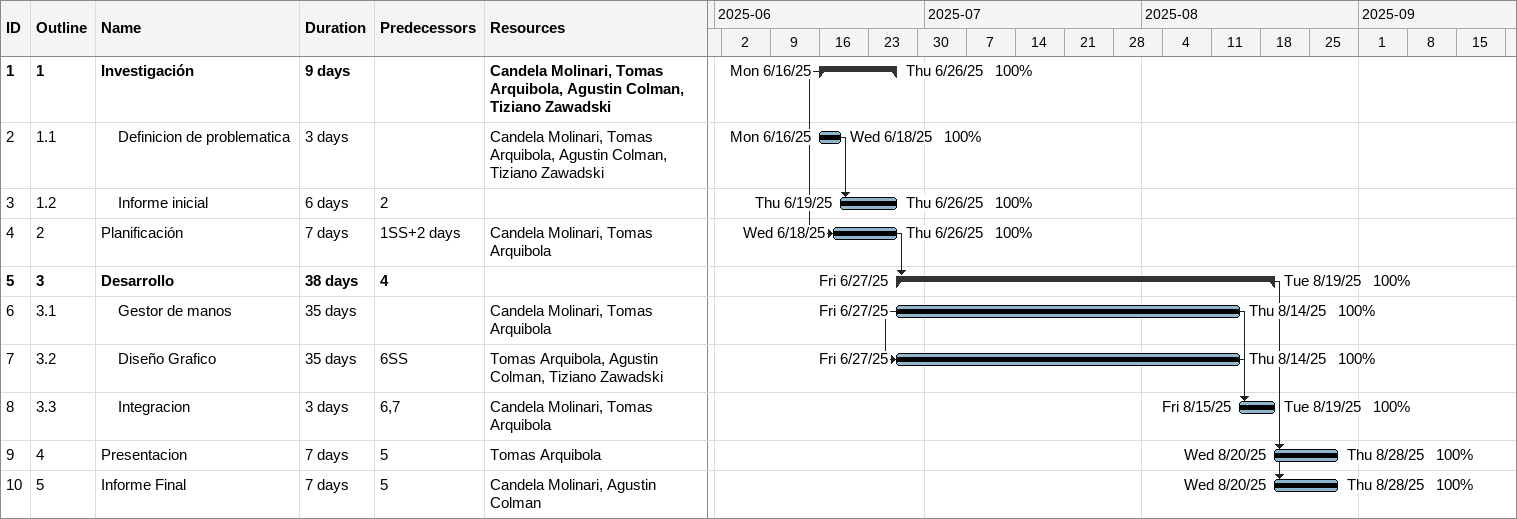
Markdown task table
| ID | WBS | Task | Duration | Start | Finish | Predecessors | Resources | % complete |
|---|---|---|---|---|---|---|---|---|
| 1 | 1 | **Investigación** | 9d | 2025-06-16 | 2025-06-26 |  | Candela Molinari, Tomas Arquibola, Agustin Colman, Tiziano Zawadski | 100 |
| 2 | 1.1 | Definicion de problematica | 3d | 2025-06-16 | 2025-06-18 |  | Candela Molinari, Tomas Arquibola, Agustin Colman, Tiziano Zawadski | 100 |
| 3 | 1.2 | Informe inicial | 6d | 2025-06-19 | 2025-06-26 | 2 |  | 100 |
| 4 | 2 | Planificación | 7d | 2025-06-18 | 2025-06-26 | 1SS+2d | Candela Molinari, Tomas Arquibola | 100 |
| 5 | 3 | **Desarrollo** | 38d | 2025-06-27 | 2025-08-19 | 4 |  | 100 |
| 6 | 3.1 | Gestor de manos | 35d | 2025-06-27 | 2025-08-14 |  | Candela Molinari, Tomas Arquibola | 100 |
| 7 | 3.2 | Diseño Grafico | 35d | 2025-06-27 | 2025-08-14 | 6SS | Tomas Arquibola, Agustin Colman, Tiziano Zawadski | 100 |
| 8 | 3.3 | Integracion | 3d | 2025-08-15 | 2025-08-19 | 6, 7 | Candela Molinari, Tomas Arquibola | 100 |
| 9 | 4 | Presentacion | 7d | 2025-08-20 | 2025-08-28 | 5 | Tomas Arquibola | 100 |
| 10 | 5 | Informe Final | 7d | 2025-08-20 | 2025-08-28 | 5 | Candela Molinari, Agustin Colman | 100 |
